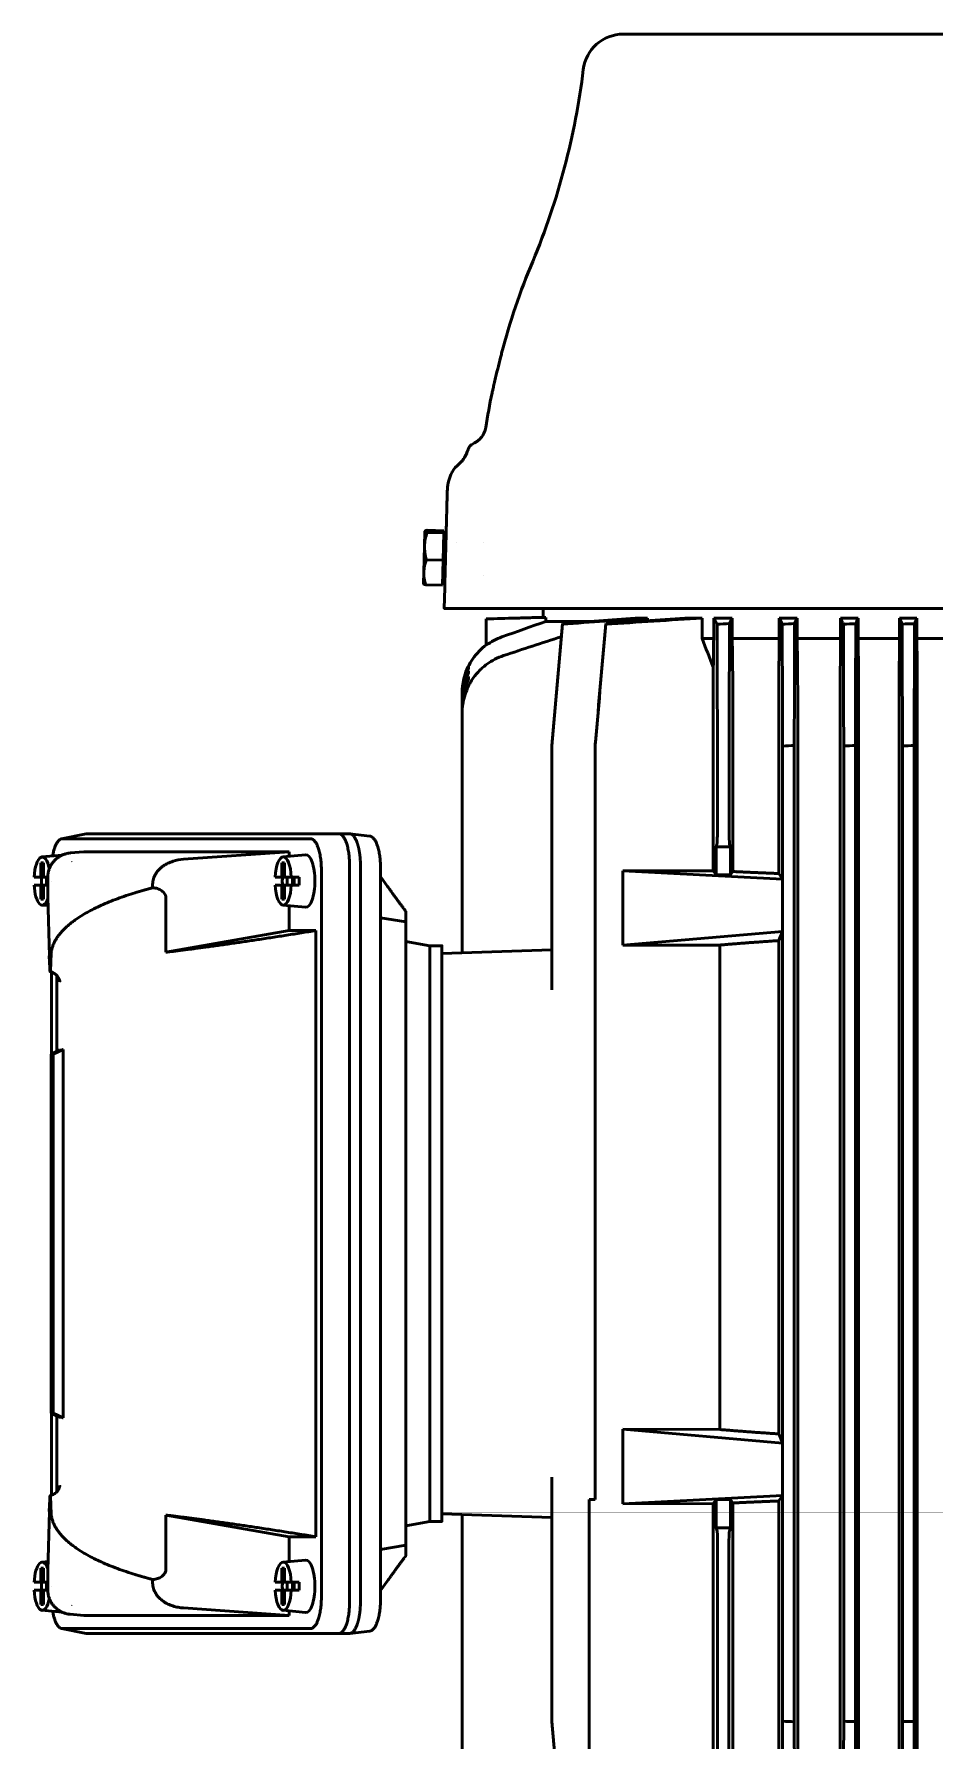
# Model space of a CAD drawing. Header units: millimetres. Extents: x 708 to 3306, y 798 to 2244.
# Drawn here: x 1727.9 to 1951.5, y 1017 to 1440.6 of the extents above; entities that cross this region are included whole.
import ezdxf

# ---------------------------------------------------------------- set-up
doc = ezdxf.new("R2010")
doc.units = ezdxf.units.MM
doc.header["$LTSCALE"] = 10
doc.layers.add('Visible (ISO)', color=7, linetype='Continuous', lineweight=50)

msp = doc.modelspace()

# ---------------------------------------------------------------- linework, layer by layer
at = {"layer": 'Visible (ISO)'}
for p, q in [((1874.17, 1440.57), (1994.17, 1440.57)), ((1841.59, 1351.57), (1841.6, 1351.57)), ((1824.82, 1313.54), (1824.91, 1317.19)), ((1824.91, 1317.2), (1824.92, 1317.22)), ((1824.91, 1317.19), (1824.91, 1317.2)), ((1825.5, 1317.44), (1829.62, 1317.33)), ((1829.6, 1316.79), (1829.62, 1317.33)), ((1824.65, 1307.06), (1824.82, 1313.54)), ((1825.48, 1316.9), (1829.6, 1316.79)), ((1829.6, 1316.79), (1829.43, 1310.04)), ((1829.59, 1316.38), (1830.19, 1316.37)), ((1832.71, 1314.5), (1832.71, 1314.5)), ((1839.58, 1314.32), (1839.58, 1314.32)), ((1825.31, 1310.15), (1829.43, 1310.04)), ((1829.43, 1310.04), (1829.26, 1303.83)), ((1824.57, 1304.21), (1824.65, 1307.06)), ((1829.29, 1304.78), (1829.89, 1304.77)), ((1839.57, 1306.32), (1839.57, 1306.32)), ((1824.57, 1304.21), (1824.58, 1304.19)), ((1825.14, 1303.94), (1829.26, 1303.83)), ((1829.71, 1298.07), (1829.85, 1303.17)), ((1836.93, 1298.07), (1832.3, 1298.07)), ((1839.45, 1298.07), (1967.79, 1298.07)), ((1854.32, 1295.84), (1854.32, 1298.07)), ((1854.32, 1295.85), (1840.17, 1295.48)), ((1840.17, 1288.91), (1840.17, 1295.47)), ((1854.92, 1295.84), (1854.32, 1295.84)), ((1854.92, 1295.84), (1854.92, 1294.83)), ((1854.92, 1294.83), (1866.18, 1294.83)), ((1880.18, 1295.66), (1877.14, 1295.66)), ((1880.18, 1295.02), (1880.18, 1295.66)), ((1893.75, 1295.66), (1889.48, 1295.66)), ((1893.75, 1290.58), (1893.75, 1295.66)), ((1896.62, 1295.66), (1896.62, 1290.58)), ((1901.23, 1295.66), (1896.62, 1295.66)), ((1901.23, 1290.58), (1901.23, 1295.66)), ((1912.9, 1295.66), (1912.9, 1290.58)), ((1917.35, 1295.66), (1912.9, 1295.66)), ((1917.35, 1290.58), (1917.35, 1295.66)), ((1928.13, 1295.66), (1928.13, 1290.58)), ((1932.49, 1295.66), (1928.13, 1295.66)), ((1932.49, 1290.58), (1932.49, 1295.66)), ((1942.76, 1295.66), (1942.76, 1290.58)), ((1947.06, 1295.66), (1942.76, 1295.66)), ((1947.06, 1290.58), (1947.06, 1295.66)), ((1896.62, 1290.58), (1893.75, 1290.58)), ((1912.9, 1290.58), (1901.23, 1290.58)), ((1928.13, 1290.58), (1917.35, 1290.58)), ((1942.76, 1290.58), (1932.49, 1290.58)), ((1957.03, 1290.58), (1947.06, 1290.58)), ((1896.53, 1283.46), (1896.53, 1232.94)), ((1834.17, 1277.02), (1834.17, 1276.93)), ((1834.17, 1276.62), (1834.17, 1276.36)), ((1834.17, 1275.74), (1834.17, 1275.31)), ((1901.36, 1278.07), (1901.36, 1232.77)), ((1912.76, 1278.07), (1912.76, 1232.28)), ((1917.47, 1278.07), (1917.47, 1007.78)), ((1928.01, 1278.07), (1928.01, 1007.78)), ((1932.6, 1278.07), (1932.6, 1007.78)), ((1942.65, 1278.07), (1942.65, 1007.78)), ((1947.17, 1278.07), (1947.17, 1007.78)), ((1834.17, 1274.37), (1834.17, 1273.79)), ((1834.17, 1272.02), (1834.17, 1212.6)), ((1856.42, 1263.92), (1856.42, 1203.38)), ((1867.18, 1263.01), (1867.18, 1076.92)), ((1897.55, 1263.01), (1897.55, 1243.75)), ((1900.45, 1263.18), (1900.45, 1243.75)), ((1913.73, 1263.92), (1913.73, 1021.92)), ((1916.62, 1264.05), (1916.62, 1021.8)), ((1928.9, 1263.93), (1928.9, 1021.91)), ((1931.8, 1264.04), (1931.8, 1021.81)), ((1943.49, 1263.95), (1943.49, 1021.89)), ((1946.39, 1264.03), (1946.39, 1021.82)), ((1734.72, 1240.89), (1740.85, 1242.12)), ((1741.04, 1242.14), (1803.54, 1242.14)), ((1803.39, 1242.14), (1741.06, 1242.14)), ((1803.54, 1242.14), (1806.21, 1242.14)), ((1811.29, 1241.55), (1806.32, 1242.13)), ((1729.86, 1236.38), (1734.88, 1236.85)), ((1734.91, 1240.91), (1796.54, 1240.9)), ((1736.88, 1237.37), (1740.25, 1237.64)), ((1740.25, 1237.64), (1791.2, 1237.64)), ((1791.2, 1237.64), (1765.03, 1235.81)), ((1789.68, 1236.38), (1795.32, 1236.91)), ((1791.2, 1237.64), (1791.2, 1236.53)), ((1897.42, 1239.58), (1897.2, 1238.92)), ((1897.2, 1238.92), (1897.2, 1231.92)), ((1900.8, 1238.92), (1897.2, 1238.92)), ((1900.8, 1238.92), (1900.58, 1239.58)), ((1900.8, 1231.92), (1900.8, 1238.92)), ((1729.58, 1234.91), (1729.58, 1231.41)), ((1730.27, 1234.91), (1729.58, 1234.91)), ((1729.58, 1234.91), (1730.27, 1234.18)), ((1730.27, 1234.91), (1730.27, 1231.41)), ((1789.41, 1234.91), (1789.41, 1231.41)), ((1790.09, 1234.91), (1789.41, 1234.91)), ((1789.41, 1234.91), (1790.09, 1234.18)), ((1790.09, 1234.91), (1790.09, 1231.41)), ((1799.23, 1052.8), (1799.23, 1233.02)), ((1806.23, 1051.57), (1806.23, 1234.26)), ((1808.93, 1051.66), (1808.93, 1234.18)), ((1813.91, 1052.24), (1813.91, 1233.6)), ((1874.08, 1232.98), (1913.68, 1230.9)), ((1874.08, 1214.46), (1874.08, 1232.98)), ((1896.53, 1232.94), (1874.08, 1232.98)), ((1897.2, 1231.92), (1896.53, 1232.94)), ((1901.36, 1232.77), (1900.8, 1231.92)), ((1727.91, 1231.41), (1729.58, 1231.41)), ((1727.91, 1229.41), (1729.58, 1229.41)), ((1729.58, 1231.41), (1730.27, 1231.41)), ((1729.58, 1229.41), (1729.58, 1225.91)), ((1729.58, 1229.41), (1730.27, 1229.41)), ((1730.27, 1231.41), (1731.3, 1231.41)), ((1730.27, 1229.41), (1731.3, 1229.41)), ((1730.27, 1229.41), (1730.27, 1225.91)), ((1730.95, 1229.41), (1730.95, 1231.41)), ((1731.3, 1231.31), (1731.3, 1226.44)), ((1732.23, 1230.41), (1732.23, 1230.41)), ((1757.33, 1229.61), (1757.33, 1228.73)), ((1757.4, 1228.73), (1757.33, 1228.73)), ((1787.73, 1231.41), (1789.41, 1231.41)), ((1787.73, 1229.41), (1789.41, 1229.41)), ((1789.41, 1231.41), (1790.09, 1231.41)), ((1789.41, 1229.41), (1789.41, 1225.91)), ((1789.41, 1229.41), (1790.09, 1229.41)), ((1790.09, 1231.41), (1791.76, 1231.41)), ((1790.09, 1229.41), (1791.76, 1229.41)), ((1790.09, 1229.41), (1790.09, 1225.91)), ((1790.77, 1229.41), (1790.77, 1231.41)), ((1792.05, 1231.41), (1792.05, 1229.41)), ((1792.48, 1229.41), (1792.48, 1231.41)), ((1815.66, 1229.07), (1813.91, 1231.51)), ((1900.8, 1231.92), (1897.2, 1231.92)), ((1913.68, 1230.9), (1912.76, 1232.28)), ((1913.68, 1230.9), (1913.68, 1217.92)), ((1729.58, 1225.91), (1730.27, 1226.64)), ((1730.27, 1225.91), (1729.58, 1225.91)), ((1729.86, 1224.44), (1731.36, 1224.3)), ((1731.3, 1226.44), (1731.69, 1211.84)), ((1760.65, 1226), (1760.65, 1212.75)), ((1789.41, 1225.91), (1790.09, 1226.64)), ((1790.09, 1225.91), (1789.41, 1225.91)), ((1789.68, 1224.44), (1795.32, 1223.92)), ((1791.2, 1224.3), (1791.2, 1218.14)), ((1813.91, 1221.32), (1820.17, 1220.26)), ((1820.17, 1222.91), (1820.11, 1223)), ((1820.17, 1220.26), (1820.17, 1222.91)), ((1820.17, 1065.59), (1820.17, 1220.26)), ((1760.65, 1212.75), (1791.2, 1218.14)), ((1791.2, 1218.14), (1797.86, 1218.14)), ((1797.86, 1067.69), (1797.86, 1218.14)), ((1874.08, 1214.46), (1913.68, 1217.92)), ((1913.68, 1217.92), (1912.76, 1215.62)), ((1912.76, 1215.62), (1912.76, 1093.22)), ((1732.09, 1211.21), (1732.11, 1211.79)), ((1732.11, 1211.79), (1732.12, 1212.09)), ((1732.22, 1213.1), (1732.22, 1213.1)), ((1820.17, 1215.42), (1826.17, 1214.36)), ((1829.17, 1214.36), (1826.17, 1214.36)), ((1829.17, 1212.42), (1856.42, 1213.37)), ((1898.14, 1214.53), (1874.08, 1214.46)), ((1898.14, 1094.31), (1898.14, 1214.53)), ((1732.22, 1187.53), (1732.22, 1207.82)), ((1733.59, 1188.17), (1733.59, 1206.91)), ((1826.17, 1201.07), (1826.17, 1084.77)), ((1829.17, 1083.42), (1829.17, 1202.43)), ((1734.11, 1188.41), (1732.12, 1187.48)), ((1732.16, 1187.48), (1732.12, 1187.48)), ((1732.12, 1187.48), (1732.12, 1098.34)), ((1734.17, 1188.41), (1732.16, 1187.48)), ((1732.16, 1103.48), (1732.16, 1187.48)), ((1734.24, 1188.41), (1732.25, 1187.48)), ((1732.25, 1187.48), (1732.25, 1154.34)), ((1732.68, 1187.48), (1732.25, 1187.48)), ((1735.15, 1188.63), (1732.68, 1187.48)), ((1732.68, 1098.34), (1732.68, 1187.48)), ((1734.11, 1188.41), (1734.17, 1188.41)), ((1734.17, 1188.41), (1734.17, 1188.38)), ((1734.24, 1188.41), (1734.62, 1188.41)), ((1735.15, 1188.63), (1735.15, 1097.2)), ((1732.29, 1182.34), (1732.63, 1182.34)), ((1732.63, 1182.19), (1732.29, 1182.34)), ((1732.29, 1173.48), (1732.29, 1182.34)), ((1732.63, 1182.34), (1732.63, 1098.34)), ((1732.63, 1173.64), (1732.29, 1173.48)), ((1732.55, 1173.48), (1732.29, 1173.48)), ((1732.63, 1173.52), (1732.55, 1173.48)), ((1732.55, 1168.34), (1732.55, 1173.48)), ((1732.29, 1168.34), (1732.55, 1168.34)), ((1732.63, 1168.19), (1732.29, 1168.34)), ((1732.29, 1159.48), (1732.29, 1168.34)), ((1732.63, 1168.31), (1732.55, 1168.34)), ((1732.63, 1159.64), (1732.29, 1159.48)), ((1732.55, 1159.48), (1732.29, 1159.48)), ((1732.63, 1159.52), (1732.55, 1159.48)), ((1732.55, 1154.34), (1732.55, 1159.48)), ((1732.25, 1154.34), (1732.55, 1154.34)), ((1732.63, 1154.16), (1732.25, 1154.34)), ((1732.63, 1154.31), (1732.55, 1154.34)), ((1732.63, 1145.66), (1732.25, 1145.48)), ((1732.25, 1145.48), (1732.25, 1126.34)), ((1732.55, 1145.48), (1732.25, 1145.48)), ((1732.63, 1145.52), (1732.55, 1145.48)), ((1732.55, 1126.34), (1732.55, 1145.48)), ((1732.29, 1140.34), (1732.37, 1140.34)), ((1732.37, 1140.31), (1732.29, 1140.34)), ((1732.29, 1126.34), (1732.29, 1140.34)), ((1732.37, 1140.34), (1732.37, 1126.34)), ((1732.5, 1140.31), (1732.42, 1140.34)), ((1732.42, 1140.34), (1732.42, 1131.48)), ((1732.5, 1140.34), (1732.42, 1140.34)), ((1732.5, 1131.48), (1732.5, 1140.34)), ((1732.5, 1131.52), (1732.42, 1131.48)), ((1732.42, 1131.48), (1732.5, 1131.48)), ((1732.63, 1126.16), (1732.25, 1126.34)), ((1732.25, 1126.34), (1732.29, 1126.34)), ((1732.63, 1126.19), (1732.29, 1126.34)), ((1732.37, 1126.34), (1732.55, 1126.34)), ((1732.63, 1126.22), (1732.37, 1126.34)), ((1732.63, 1126.31), (1732.55, 1126.34)), ((1732.63, 1117.66), (1732.25, 1117.48)), ((1732.25, 1117.48), (1732.25, 1103.48)), ((1732.55, 1117.48), (1732.25, 1117.48)), ((1732.63, 1117.52), (1732.55, 1117.48)), ((1732.55, 1098.34), (1732.55, 1117.48)), ((1732.5, 1112.25), (1732.29, 1112.35)), ((1732.29, 1112.35), (1732.29, 1103.48)), ((1732.5, 1112.35), (1732.29, 1112.35)), ((1732.5, 1103.48), (1732.5, 1112.35)), ((1732.25, 1103.52), (1732.16, 1103.48)), ((1732.25, 1103.48), (1732.16, 1103.48)), ((1732.5, 1103.58), (1732.29, 1103.48)), ((1732.29, 1103.48), (1732.5, 1103.48)), ((1732.12, 1098.34), (1732.55, 1098.34)), ((1734.11, 1097.41), (1732.12, 1098.34)), ((1732.22, 1078), (1732.22, 1098.3)), ((1734.56, 1097.41), (1732.55, 1098.34)), ((1732.63, 1098.34), (1732.68, 1098.34)), ((1734.62, 1097.41), (1732.63, 1098.34)), ((1735.15, 1097.2), (1732.68, 1098.34)), ((1733.59, 1078.91), (1733.59, 1097.66)), ((1734.56, 1097.41), (1734.11, 1097.41)), ((1734.56, 1097.44), (1734.56, 1097.41)), ((1874.08, 1094.39), (1874.08, 1075.87)), ((1874.08, 1094.39), (1913.68, 1090.92)), ((1898.14, 1094.31), (1874.08, 1094.39)), ((1913.68, 1090.92), (1912.76, 1093.22)), ((1913.68, 1090.92), (1913.68, 1077.94)), ((1856.42, 1082.46), (1856.42, 1021.93)), ((1867.18, 1076.92), (1865.68, 1076.92)), ((1865.68, 992), (1865.68, 1076.92)), ((1874.08, 1075.87), (1913.68, 1077.94)), ((1896.53, 1075.91), (1874.08, 1075.87)), ((1897.2, 1076.92), (1896.53, 1075.91)), ((1896.53, 1075.91), (1896.53, 1002.38)), ((1897.2, 1076.92), (1897.2, 1069.92)), ((1900.8, 1076.92), (1897.2, 1076.92)), ((1901.36, 1076.07), (1900.8, 1076.92)), ((1900.8, 1069.92), (1900.8, 1076.92)), ((1901.36, 1076.07), (1901.36, 1007.78)), ((1913.68, 1077.94), (1912.76, 1076.57)), ((1912.76, 1076.57), (1912.76, 1007.78)), ((1731.69, 1073.99), (1731.3, 1059.38)), ((1732.11, 1074.03), (1732.09, 1074.61)), ((1732.12, 1073.73), (1732.11, 1074.03)), ((1732.22, 1072.73), (1732.22, 1072.73)), ((1760.65, 1073.07), (1791.2, 1067.69)), ((1760.65, 1073.07), (1760.65, 1059.82)), ((1856.42, 1072.47), (1829.17, 1073.42)), ((1834.17, 1073.25), (1834.17, 1013.82)), ((1791.2, 1067.69), (1791.2, 1061.53)), ((1797.86, 1067.69), (1791.2, 1067.69)), ((1826.17, 1071.48), (1820.17, 1070.42)), ((1829.17, 1071.48), (1826.17, 1071.48)), ((1897.2, 1069.92), (1897.47, 1069.11)), ((1900.8, 1069.92), (1897.2, 1069.92)), ((1900.53, 1069.11), (1900.8, 1069.92)), ((1820.17, 1065.59), (1813.91, 1064.53)), ((1820.17, 1062.93), (1820.17, 1065.59)), ((1897.6, 992), (1897.6, 1064.93)), ((1900.4, 991.85), (1900.4, 1064.93)), ((1729.58, 1059.91), (1729.58, 1056.41)), ((1730.27, 1059.91), (1729.58, 1059.91)), ((1729.58, 1059.91), (1730.27, 1059.18)), ((1729.86, 1061.38), (1731.36, 1061.52)), ((1730.27, 1059.91), (1730.27, 1056.41)), ((1731.3, 1054.52), (1731.3, 1059.38)), ((1789.41, 1059.91), (1789.41, 1056.41)), ((1790.09, 1059.91), (1789.41, 1059.91)), ((1789.41, 1059.91), (1790.09, 1059.18)), ((1789.68, 1061.38), (1795.32, 1061.91)), ((1790.09, 1059.91), (1790.09, 1056.41)), ((1820.17, 1062.93), (1820.11, 1062.85)), ((1727.91, 1056.41), (1729.58, 1056.41)), ((1729.58, 1056.41), (1730.27, 1056.41)), ((1730.27, 1056.41), (1731.3, 1056.41)), ((1730.95, 1054.41), (1730.95, 1056.41)), ((1732.23, 1055.42), (1732.23, 1055.42)), ((1757.33, 1057.09), (1757.4, 1057.1)), ((1757.33, 1057.09), (1757.33, 1056.21)), ((1787.73, 1056.41), (1789.41, 1056.41)), ((1789.41, 1056.41), (1790.09, 1056.41)), ((1790.09, 1056.41), (1791.76, 1056.41)), ((1790.77, 1054.41), (1790.77, 1056.41)), ((1792.05, 1056.41), (1792.05, 1054.41)), ((1792.48, 1054.41), (1792.48, 1056.41)), ((1815.66, 1056.77), (1813.91, 1054.33)), ((1727.91, 1054.41), (1729.58, 1054.41)), ((1729.58, 1054.41), (1729.58, 1050.91)), ((1729.58, 1054.41), (1730.27, 1054.41)), ((1729.58, 1050.91), (1730.27, 1051.64)), ((1730.27, 1050.91), (1729.58, 1050.91)), ((1730.27, 1054.41), (1731.3, 1054.41)), ((1730.27, 1054.41), (1730.27, 1050.91)), ((1787.73, 1054.41), (1789.41, 1054.41)), ((1789.41, 1054.41), (1789.41, 1050.91)), ((1789.41, 1054.41), (1790.09, 1054.41)), ((1789.41, 1050.91), (1790.09, 1051.64)), ((1790.09, 1050.91), (1789.41, 1050.91)), ((1790.09, 1054.41), (1791.76, 1054.41)), ((1790.09, 1054.41), (1790.09, 1050.91)), ((1729.86, 1049.44), (1734.88, 1048.97)), ((1740.25, 1048.19), (1736.88, 1048.46)), ((1791.2, 1048.19), (1740.25, 1048.19)), ((1765.03, 1050.02), (1791.2, 1048.19)), ((1789.68, 1049.44), (1795.32, 1048.92)), ((1791.2, 1049.3), (1791.2, 1048.19)), ((1734.72, 1044.93), (1740.85, 1043.71)), ((1734.91, 1044.91), (1796.54, 1044.92)), ((1741.04, 1043.69), (1803.54, 1043.69)), ((1803.73, 1043.71), (1806.21, 1043.71)), ((1811.29, 1044.29), (1806.32, 1043.71))]:
    msp.add_line(p, q, dxfattribs=at)
for centre, radius, start, end in [((1874.17, 1430.57), 10, 90, 173.0815), ((1685.56, 1453.46), 180, 337.3604, 353.0815), ((2017.82, 1314.88), 180, 157.3604, 165.024), ((2017.82, 1314.88), 180, 168.2391, 171.0299)]:
    msp.add_arc(centre, radius, start, end, dxfattribs=at)
for centre, major_axis, ratio, start_param, end_param in [((1729.93, 1230.41), (0, 5.98), 0.341837, 5.242448, 7.685828), ((1795.39, 1230.41), (0, 6.5), 0.341837, 4.712389, 6.315015), ((1735.56, 1230.41), (0, 6.5), 0.34183, 5.527979, 5.528023), ((1789.75, 1230.41), (0, 5.98), 0.341837, 4.880542, 7.685828), ((1729.93, 1230.41), (0, -5.98), 0.341837, 4.880542, 7.030161), ((1731.81, 1230.41), (0, -6.15), 0.341837, 4.549063, 4.712389), ((1731.81, 1230.41), (0, -6.15), 0.341837, 4.712389, 4.875715), ((1789.75, 1230.41), (0, -5.98), 0.341837, 4.880542, 7.685828), ((1791.63, 1230.41), (0, -6.15), 0.341837, 4.549063, 4.712389), ((1791.63, 1230.41), (0, -6.15), 0.341837, 4.712389, 4.875715), ((1791.63, 1230.41), (0, 6.15), 0.341837, 4.712389, 4.875715), ((1791.63, 1230.41), (0, 6.15), 0.341837, 4.549063, 4.712389), ((1795.39, 1230.41), (0, -6.5), 0.341837, 6.251356, 7.853982), ((1731.9, 1277.91), (0, -70), 0.009157, 5.946657, 6.591595), ((1731.9, 1007.91), (0, 70), 0.009157, 5.974776, 6.619714), ((1729.93, 1055.41), (0, 5.98), 0.341837, 5.53621, 7.685828), ((1789.75, 1055.41), (0, 5.98), 0.341837, 4.880542, 7.685828), ((1795.39, 1055.41), (0, 6.5), 0.341837, 4.712389, 6.315015), ((1731.81, 1055.41), (0, -6.15), 0.341837, 4.549063, 4.712389), ((1731.81, 1055.41), (0, -6.15), 0.341837, 4.712389, 4.875715), ((1791.63, 1055.41), (0, -6.15), 0.341837, 4.549063, 4.712389), ((1791.63, 1055.41), (0, -6.15), 0.341837, 4.712389, 4.875715), ((1791.63, 1055.41), (0, 6.15), 0.341837, 4.712389, 4.875715), ((1791.63, 1055.41), (0, 6.15), 0.341837, 4.549063, 4.712389), ((1795.39, 1055.41), (0, -6.5), 0.341837, 6.251356, 7.853982), ((1729.93, 1055.41), (0, -5.98), 0.341837, 4.880542, 7.323922), ((1735.56, 1055.41), (0, 6.5), 0.341837, 3.896752, 3.896797), ((1789.75, 1055.41), (0, -5.98), 0.341837, 4.880542, 7.685828)]:
    msp.add_ellipse(centre, major_axis=major_axis, ratio=ratio, start_param=start_param, end_param=end_param, dxfattribs=at)
for points in [[(1842.48, 1355.33), (1842.93, 1357.25), (1843.41, 1359.15), (1843.92, 1361.05)], [(1843.92, 1361.05), (1843.93, 1361.28), (1843.93, 1361.35), (1843.93, 1361.4)], [(1836.49, 1338.69), (1836.84, 1338.88), (1837.19, 1339.08), (1837.53, 1339.28)], [(1837.53, 1339.28), (1837.56, 1339.3), (1837.6, 1339.32), (1837.63, 1339.34)], [(1832.9, 1333.47), (1833.16, 1333.7), (1833.41, 1333.93), (1833.67, 1334.16)], [(1835.72, 1336.32), (1835.72, 1336.32), (1835.72, 1336.32), (1835.72, 1336.32)], [(1854.92, 1295.84), (1850, 1295.72), (1845.09, 1295.59), (1840.17, 1295.47)], [(1840.17, 1295.47), (1840.17, 1295.47), (1840.17, 1295.48), (1840.17, 1295.48)], [(1854.92, 1294.83), (1851.3, 1293.55), (1847.68, 1292.27), (1844.06, 1290.99)], [(1856.42, 1264.05), (1857.3, 1274.13), (1858.18, 1284.2), (1859.06, 1294.28)], [(1859.08, 1294.15), (1858.19, 1284.07), (1857.31, 1274), (1856.42, 1263.92)], [(1877.14, 1295.66), (1871.11, 1295.21), (1865.08, 1294.75), (1859.06, 1294.28)], [(1859.06, 1294.28), (1859.07, 1294.24), (1859.07, 1294.19), (1859.08, 1294.15)], [(1859.08, 1294.15), (1866.11, 1294.67), (1873.15, 1295.17), (1880.18, 1295.66)], [(1867.26, 1264.93), (1868.11, 1274.72), (1868.97, 1284.5), (1869.83, 1294.29)], [(1869.85, 1294.13), (1868.99, 1284.35), (1868.12, 1274.57), (1867.26, 1264.79)], [(1889.48, 1295.66), (1882.93, 1295.22), (1876.38, 1294.76), (1869.83, 1294.29)], [(1869.83, 1294.29), (1869.83, 1294.24), (1869.84, 1294.18), (1869.85, 1294.13)], [(1869.85, 1294.13), (1877.82, 1294.66), (1885.78, 1295.18), (1893.75, 1295.66)], [(1896.62, 1295.66), (1896.9, 1295.18), (1897.18, 1294.66), (1897.46, 1294.13)], [(1897.46, 1294.13), (1898.49, 1294.18), (1899.52, 1294.24), (1900.54, 1294.29)], [(1897.55, 1264.79), (1897.52, 1274.57), (1897.49, 1284.35), (1897.46, 1294.13)], [(1900.54, 1294.29), (1900.51, 1284.5), (1900.48, 1274.72), (1900.45, 1264.93)], [(1900.54, 1294.29), (1900.77, 1294.76), (1901, 1295.22), (1901.23, 1295.66)], [(1912.9, 1295.66), (1913.14, 1295.17), (1913.39, 1294.67), (1913.63, 1294.15)], [(1913.63, 1294.15), (1914.66, 1294.19), (1915.69, 1294.24), (1916.71, 1294.28)], [(1913.73, 1263.92), (1913.69, 1274), (1913.66, 1284.07), (1913.63, 1294.15)], [(1916.71, 1294.28), (1916.68, 1284.2), (1916.65, 1274.13), (1916.62, 1264.05)], [(1916.71, 1294.28), (1916.92, 1294.75), (1917.14, 1295.21), (1917.35, 1295.66)], [(1928.13, 1295.66), (1928.36, 1295.17), (1928.58, 1294.67), (1928.81, 1294.17)], [(1928.81, 1294.17), (1929.84, 1294.2), (1930.86, 1294.24), (1931.89, 1294.27)], [(1928.9, 1263.93), (1928.87, 1274.01), (1928.84, 1284.09), (1928.81, 1294.17)], [(1931.89, 1294.27), (1931.86, 1284.2), (1931.83, 1274.12), (1931.8, 1264.04)], [(1931.89, 1294.27), (1932.09, 1294.74), (1932.29, 1295.2), (1932.49, 1295.66)], [(1942.76, 1295.66), (1942.97, 1295.17), (1943.19, 1294.68), (1943.4, 1294.18)], [(1943.4, 1294.18), (1944.43, 1294.21), (1945.46, 1294.24), (1946.48, 1294.26)], [(1943.49, 1263.95), (1943.46, 1274.03), (1943.43, 1284.1), (1943.4, 1294.18)], [(1946.48, 1294.26), (1946.45, 1284.19), (1946.42, 1274.11), (1946.39, 1264.03)], [(1946.48, 1294.26), (1946.67, 1294.73), (1946.87, 1295.2), (1947.06, 1295.66)], [(1840.17, 1288.91), (1841.37, 1289.8), (1842.66, 1290.49), (1844.06, 1290.99)], [(1858.78, 1291.02), (1854, 1289.49), (1849.23, 1287.93), (1844.47, 1286.37)], [(1896.53, 1283.46), (1895.6, 1285.83), (1894.67, 1288.2), (1893.75, 1290.58)], [(1896.62, 1290.58), (1896.59, 1288.2), (1896.56, 1285.83), (1896.53, 1283.46)], [(1901.35, 1280.65), (1901.31, 1283.96), (1901.27, 1287.27), (1901.23, 1290.58)], [(1912.9, 1290.58), (1912.86, 1287.27), (1912.82, 1283.96), (1912.78, 1280.65)], [(1917.45, 1280.65), (1917.42, 1283.96), (1917.38, 1287.27), (1917.35, 1290.58)], [(1928.13, 1290.58), (1928.09, 1287.27), (1928.06, 1283.96), (1928.02, 1280.65)], [(1932.59, 1280.65), (1932.56, 1283.96), (1932.52, 1287.27), (1932.49, 1290.58)], [(1942.76, 1290.58), (1942.73, 1287.27), (1942.69, 1283.96), (1942.66, 1280.65)], [(1947.16, 1280.65), (1947.13, 1283.96), (1947.09, 1287.27), (1947.06, 1290.58)], [(1835.77, 1283.68), (1835.77, 1283.72), (1835.77, 1283.74), (1835.77, 1283.76)], [(1835.77, 1283.11), (1835.77, 1283.21), (1835.77, 1283.29), (1835.77, 1283.37)], [(1835.77, 1282.08), (1835.77, 1282.23), (1835.77, 1282.37), (1835.77, 1282.5)], [(1835.77, 1280.58), (1835.77, 1280.78), (1835.77, 1280.97), (1835.77, 1281.16)], [(1901.36, 1278.07), (1901.36, 1278.96), (1901.36, 1279.82), (1901.35, 1280.65)], [(1912.78, 1280.65), (1912.77, 1279.82), (1912.76, 1278.95), (1912.76, 1278.07)], [(1917.47, 1278.07), (1917.47, 1278.95), (1917.46, 1279.81), (1917.45, 1280.65)], [(1928.02, 1280.65), (1928.01, 1279.81), (1928.01, 1278.95), (1928.01, 1278.07)], [(1932.6, 1278.07), (1932.6, 1278.95), (1932.6, 1279.81), (1932.59, 1280.65)], [(1942.66, 1280.65), (1942.65, 1279.81), (1942.65, 1278.95), (1942.65, 1278.07)], [(1947.17, 1278.07), (1947.17, 1278.95), (1947.17, 1279.81), (1947.16, 1280.65)], [(1834.17, 1277.02), (1834.17, 1277.04), (1834.17, 1277.05), (1834.17, 1277.05)], [(1834.17, 1276.62), (1834.17, 1276.76), (1834.17, 1276.86), (1834.17, 1276.93)], [(1834.17, 1275.74), (1834.17, 1275.98), (1834.17, 1276.19), (1834.17, 1276.36)], [(1834.17, 1274.37), (1834.17, 1274.72), (1834.17, 1275.03), (1834.17, 1275.31)], [(1834.17, 1272.02), (1834.17, 1272.67), (1834.17, 1273.26), (1834.17, 1273.79)], [(1856.42, 1263.92), (1856.42, 1263.96), (1856.42, 1264.01), (1856.42, 1264.05)], [(1867.18, 1263.18), (1867.18, 1263.76), (1867.21, 1264.35), (1867.26, 1264.93)], [(1867.26, 1264.79), (1867.21, 1264.2), (1867.18, 1263.61), (1867.18, 1263.01)], [(1897.55, 1263.01), (1897.55, 1263.61), (1897.55, 1264.2), (1897.55, 1264.79)], [(1900.45, 1264.93), (1900.45, 1264.35), (1900.45, 1263.76), (1900.45, 1263.18)], [(1916.62, 1264.05), (1915.66, 1264.01), (1914.69, 1263.96), (1913.73, 1263.92)], [(1931.8, 1264.04), (1930.83, 1264.01), (1929.87, 1263.97), (1928.9, 1263.93)], [(1946.39, 1264.03), (1945.42, 1264), (1944.46, 1263.98), (1943.49, 1263.95)], [(1856.42, 1021.79), (1856.42, 1021.84), (1856.42, 1021.88), (1856.42, 1021.93)], [(1856.42, 1021.93), (1857.31, 1011.85), (1858.19, 1001.77), (1859.08, 991.7)], [(1859.06, 991.56), (1858.18, 1001.64), (1857.3, 1011.72), (1856.42, 1021.79)], [(1913.63, 991.7), (1913.66, 1001.77), (1913.69, 1011.85), (1913.73, 1021.92)], [(1913.73, 1021.92), (1914.69, 1021.88), (1915.66, 1021.84), (1916.62, 1021.8)], [(1916.62, 1021.8), (1916.65, 1011.72), (1916.68, 1001.64), (1916.71, 991.56)], [(1928.81, 991.68), (1928.84, 1001.75), (1928.87, 1011.83), (1928.9, 1021.91)], [(1928.9, 1021.91), (1929.87, 1021.87), (1930.83, 1021.84), (1931.8, 1021.81)], [(1931.8, 1021.81), (1931.83, 1011.73), (1931.86, 1001.65), (1931.89, 991.57)], [(1943.4, 991.66), (1943.43, 1001.74), (1943.46, 1011.82), (1943.49, 1021.89)], [(1943.49, 1021.89), (1944.46, 1021.87), (1945.42, 1021.84), (1946.39, 1021.82)], [(1946.39, 1021.82), (1946.42, 1011.73), (1946.45, 1001.66), (1946.48, 991.58)]]:
    msp.add_open_spline(points, degree=3, dxfattribs=at)
for points, knots in [([(1842.48, 1355.33), (1842.42, 1355.08), (1842.37, 1354.83), (1842.25, 1354.35), (1842.2, 1354.11), (1842.09, 1353.65), (1842.04, 1353.44), (1841.94, 1353.03), (1841.9, 1352.84), (1841.82, 1352.49), (1841.78, 1352.34), (1841.72, 1352.07), (1841.69, 1351.95), (1841.64, 1351.76), (1841.63, 1351.69), (1841.6, 1351.6), (1841.6, 1351.57), (1841.6, 1351.57)], [0, 0, 0, 0, 0.000775437, 0.000775437, 0.001550874, 0.001550874, 0.002326311, 0.002326311, 0.003101748, 0.003101748, 0.003877186, 0.003877186, 0.004652623, 0.004652623, 0.00542806, 0.00542806, 0.006203497, 0.006203497, 0.006203497, 0.006203497]), ([(1837.48, 1339.26), (1837.72, 1339.39), (1837.95, 1339.56), (1838.38, 1339.9), (1838.58, 1340.09), (1839.14, 1340.72), (1839.45, 1341.21), (1839.83, 1342.12), (1839.95, 1342.53), (1840.02, 1342.95)], [0, 0, 0, 0, 0.0837718, 0.0837718, 0.1654375, 0.1654375, 0.3359464, 0.3359464, 0.4618416, 0.4618416, 0.4618416, 0.4618416]), ([(1835.5, 1337.12), (1835.55, 1337.24), (1835.59, 1337.37), (1835.68, 1337.59), (1835.72, 1337.69), (1835.79, 1337.84), (1835.82, 1337.9), (1835.87, 1338), (1835.89, 1338.04), (1835.93, 1338.11), (1835.94, 1338.12), (1835.96, 1338.17), (1835.99, 1338.21), (1836.04, 1338.28), (1836.06, 1338.31), (1836.13, 1338.4), (1836.19, 1338.46), (1836.32, 1338.57), (1836.4, 1338.63), (1836.49, 1338.69)], [0.0000018, 0.0000018, 0.0000018, 0.0000018, 0.0435895, 0.0435895, 0.0834291, 0.0834291, 0.1133516, 0.1133516, 0.1409448, 0.1409448, 0.1488635, 0.1488635, 0.1630628, 0.1630628, 0.1750751, 0.1750751, 0.1983402, 0.1983402, 0.2288354, 0.2288354, 0.2288354, 0.2288354]), ([(1833.67, 1334.16), (1833.81, 1334.29), (1833.93, 1334.42), (1834.24, 1334.77), (1834.4, 1335), (1834.82, 1335.62), (1835.04, 1336.04), (1835.33, 1336.67), (1835.43, 1336.9), (1835.5, 1337.12)], [0, 0, 0, 0, 0.0555188, 0.0555188, 0.1395947, 0.1395947, 0.2866705, 0.2866705, 0.3682273, 0.3682273, 0.3682273, 0.3682273]), ([(1833.67, 1334.16), (1833.8, 1334.28), (1833.93, 1334.41), (1834.22, 1334.76), (1834.39, 1334.98), (1834.8, 1335.6), (1835.03, 1336), (1835.32, 1336.64), (1835.42, 1336.88), (1835.5, 1337.12)], [0, 0, 0, 0, 0.0537932, 0.0537932, 0.1371505, 0.1371505, 0.2821655, 0.2821655, 0.3682374, 0.3682374, 0.3682374, 0.3682374]), ([(1830.47, 1327.08), (1830.51, 1328.53), (1830.78, 1330.01), (1831.75, 1332.12), (1832.26, 1332.88), (1832.9, 1333.47)], [0, 0, 0, 0, 0.4351243, 0.4351243, 0.6978152, 0.6978152, 0.6978152, 0.6978152]), ([(1825.5, 1317.44), (1825.32, 1317.4), (1825.17, 1317.36), (1824.97, 1317.28), (1824.91, 1317.23), (1824.91, 1317.19)], [0.000000238, 0.000000238, 0.000000238, 0.000000238, 0.001898836, 0.001898836, 0.003797434, 0.003797434, 0.003797434, 0.003797434]), ([(1824.91, 1317.19), (1824.91, 1317.16), (1824.92, 1317.14), (1824.98, 1317.09), (1825.01, 1317.07), (1825.16, 1317), (1825.31, 1316.95), (1825.48, 1316.9)], [0.003797434, 0.003797434, 0.003797434, 0.003797434, 0.004743184, 0.004743184, 0.005688934, 0.005688934, 0.007580434, 0.007580434, 0.007580434, 0.007580434]), ([(1825.31, 1310.15), (1825.15, 1310.7), (1825.01, 1311.26), (1824.84, 1312.39), (1824.8, 1312.97), (1824.82, 1313.54)], [0.002750883, 0.002750883, 0.002750883, 0.002750883, 0.004645392, 0.004645392, 0.006539901, 0.006539901, 0.006539901, 0.006539901]), ([(1824.82, 1313.54), (1824.83, 1314.11), (1824.9, 1314.68), (1825.13, 1315.8), (1825.29, 1316.36), (1825.48, 1316.9)], [0.006539901, 0.006539901, 0.006539901, 0.006539901, 0.008433286, 0.008433286, 0.01032667, 0.01032667, 0.01032667, 0.01032667]), ([(1824.65, 1307.06), (1824.65, 1307.32), (1824.67, 1307.59), (1824.74, 1308.11), (1824.79, 1308.37), (1824.96, 1309.14), (1825.12, 1309.65), (1825.31, 1310.15)], [0.003797434, 0.003797434, 0.003797434, 0.003797434, 0.004743184, 0.004743184, 0.005688934, 0.005688934, 0.007580434, 0.007580434, 0.007580434, 0.007580434]), ([(1825.14, 1303.94), (1824.98, 1304.45), (1824.85, 1304.97), (1824.67, 1306.01), (1824.63, 1306.53), (1824.65, 1307.06)], [0.000000238, 0.000000238, 0.000000238, 0.000000238, 0.001898836, 0.001898836, 0.003797434, 0.003797434, 0.003797434, 0.003797434]), ([(1824.58, 1304.19), (1824.59, 1304.18), (1824.6, 1304.17), (1824.64, 1304.13), (1824.67, 1304.11), (1824.82, 1304.04), (1824.97, 1303.99), (1825.14, 1303.94)], [0.004263086, 0.004263086, 0.004263086, 0.004263086, 0.004743184, 0.004743184, 0.005688934, 0.005688934, 0.007580434, 0.007580434, 0.007580434, 0.007580434]), ([(1836.93, 1298.07), (1837.26, 1298.07), (1837.57, 1298.07), (1838.13, 1298.07), (1838.38, 1298.07), (1838.81, 1298.07), (1839, 1298.07), (1839.28, 1298.07), (1839.39, 1298.07), (1839.45, 1298.07)], [0, 0, 0, 0, 0.001148241, 0.001148241, 0.002296482, 0.002296482, 0.003444722, 0.003444722, 0.004592963, 0.004592963, 0.004592963, 0.004592963]), ([(1834.17, 1277.05), (1834.17, 1277.75), (1834.22, 1278.45), (1834.42, 1279.82), (1834.56, 1280.49), (1835.19, 1282.72), (1835.9, 1284.23), (1837.74, 1286.89), (1838.88, 1288.08), (1840.17, 1289.05)], [0, 0, 0, 0, 0.209779, 0.209779, 0.415528, 0.415528, 0.903123, 0.903123, 1.386277, 1.386277, 1.386277, 1.386277]), ([(1844.47, 1286.37), (1843.72, 1286.12), (1842.99, 1285.81), (1841.6, 1285.1), (1840.94, 1284.68), (1839.98, 1283.98), (1839.67, 1283.73), (1839.08, 1283.22), (1838.79, 1282.95), (1837.97, 1282.11), (1837.46, 1281.52), (1836.78, 1280.56), (1836.56, 1280.22), (1836.15, 1279.55), (1835.96, 1279.2), (1835.43, 1278.15), (1835.14, 1277.43), (1834.78, 1276.31), (1834.67, 1275.92), (1834.49, 1275.15), (1834.42, 1274.77), (1834.23, 1273.6), (1834.17, 1272.82), (1834.17, 1272.02)], [0, 0, 0, 0, 0.0023456, 0.0023456, 0.0046912, 0.0046912, 0.005864, 0.005864, 0.0070368, 0.0070368, 0.0093824, 0.0093824, 0.0105552, 0.0105552, 0.011728, 0.011728, 0.0140736, 0.0140736, 0.0152464, 0.0152464, 0.0164192, 0.0164192, 0.0187648, 0.0187648, 0.0187648, 0.0187648]), ([(1835.77, 1283.76), (1835.25, 1282.71), (1834.85, 1281.63), (1834.45, 1279.93), (1834.34, 1279.36), (1834.21, 1278.19), (1834.17, 1277.61), (1834.17, 1277.02)], [0, 0, 0, 0, 0.003471492, 0.003471492, 0.005207237, 0.005207237, 0.006942983, 0.006942983, 0.006942983, 0.006942983]), ([(1834.17, 1276.93), (1834.17, 1278.11), (1834.31, 1279.26), (1834.71, 1280.95), (1834.88, 1281.51), (1835.28, 1282.61), (1835.51, 1283.15), (1835.77, 1283.68)], [0, 0, 0, 0, 0.003472192, 0.003472192, 0.005208288, 0.005208288, 0.006944385, 0.006944385, 0.006944385, 0.006944385]), ([(1835.77, 1283.37), (1835.25, 1282.32), (1834.85, 1281.23), (1834.45, 1279.54), (1834.34, 1278.96), (1834.21, 1277.79), (1834.17, 1277.21), (1834.17, 1276.62)], [0, 0, 0, 0, 0.003474651, 0.003474651, 0.005211976, 0.005211976, 0.006949302, 0.006949302, 0.006949302, 0.006949302]), ([(1834.17, 1276.36), (1834.17, 1277.54), (1834.31, 1278.69), (1834.71, 1280.38), (1834.88, 1280.95), (1835.28, 1282.05), (1835.51, 1282.59), (1835.77, 1283.11)], [0, 0, 0, 0, 0.003476677, 0.003476677, 0.005215016, 0.005215016, 0.006953355, 0.006953355, 0.006953355, 0.006953355]), ([(1835.77, 1282.5), (1835.24, 1281.45), (1834.85, 1280.36), (1834.45, 1278.66), (1834.34, 1278.08), (1834.21, 1276.91), (1834.17, 1276.33), (1834.17, 1275.74)], [0, 0, 0, 0, 0.003481374, 0.003481374, 0.00522206, 0.00522206, 0.006962747, 0.006962747, 0.006962747, 0.006962747]), ([(1834.17, 1275.31), (1834.17, 1276.49), (1834.31, 1277.65), (1834.71, 1279.34), (1834.88, 1279.91), (1835.28, 1281.01), (1835.51, 1281.55), (1835.77, 1282.08)], [0, 0, 0, 0, 0.003484531, 0.003484531, 0.005226797, 0.005226797, 0.006969062, 0.006969062, 0.006969062, 0.006969062]), ([(1835.77, 1281.16), (1835.24, 1280.1), (1834.85, 1279), (1834.45, 1277.3), (1834.34, 1276.72), (1834.21, 1275.55), (1834.17, 1274.96), (1834.17, 1274.37)], [0, 0, 0, 0, 0.003491132, 0.003491132, 0.005236698, 0.005236698, 0.006982264, 0.006982264, 0.006982264, 0.006982264]), ([(1834.17, 1273.79), (1834.17, 1274.97), (1834.31, 1276.13), (1834.71, 1277.83), (1834.88, 1278.4), (1835.28, 1279.51), (1835.51, 1280.05), (1835.77, 1280.58)], [0, 0, 0, 0, 0.003495142, 0.003495142, 0.005242714, 0.005242714, 0.006990285, 0.006990285, 0.006990285, 0.006990285]), ([(1867.18, 1263.01), (1867.18, 1263.02), (1867.18, 1263.02), (1867.18, 1263.02), (1867.18, 1263.05), (1867.18, 1263.07), (1867.18, 1263.1), (1867.18, 1263.12), (1867.18, 1263.15), (1867.18, 1263.18)], [0, 0, 0, 0, 0.000187496, 0.000187496, 0.000187496, 0.001500491, 0.001500491, 0.001500491, 0.002901682, 0.002901682, 0.002901682, 0.002901682]), ([(1765.03, 1235.81), (1764.13, 1235.74), (1763.25, 1235.59), (1761.98, 1235.18), (1761.55, 1235.02), (1760.74, 1234.63), (1760.35, 1234.4), (1759.79, 1234.02), (1759.61, 1233.88), (1759.27, 1233.59), (1759.1, 1233.44), (1758.62, 1232.95), (1758.34, 1232.6), (1757.98, 1232.02), (1757.87, 1231.82), (1757.68, 1231.4), (1757.6, 1231.19), (1757.47, 1230.75), (1757.42, 1230.53), (1757.35, 1230.07), (1757.33, 1229.84), (1757.33, 1229.61)], [0, 0, 0, 0, 0.00270787, 0.00270787, 0.0040618, 0.0040618, 0.00541574, 0.00541574, 0.0060927, 0.0060927, 0.00676967, 0.00676967, 0.00812361, 0.00812361, 0.00880057, 0.00880057, 0.00947754, 0.00947754, 0.01015451, 0.01015451, 0.01083147, 0.01083147, 0.01083147, 0.01083147]), ([(1757.4, 1228.73), (1757.79, 1228.71), (1758.17, 1228.64), (1758.73, 1228.47), (1758.91, 1228.4), (1759.26, 1228.22), (1759.43, 1228.12), (1759.74, 1227.9), (1759.89, 1227.76), (1760.15, 1227.47), (1760.27, 1227.32), (1760.46, 1226.97), (1760.53, 1226.78), (1760.63, 1226.4), (1760.65, 1226.2), (1760.65, 1226)], [0, 0, 0, 0, 0.001170948, 0.001170948, 0.001756422, 0.001756422, 0.002341897, 0.002341897, 0.002927371, 0.002927371, 0.003512845, 0.003512845, 0.004098319, 0.004098319, 0.004683793, 0.004683793, 0.004683793, 0.004683793]), ([(1791.76, 1231.41), (1792.08, 1231.41), (1792.39, 1231.41), (1792.71, 1231.41), (1793.04, 1231.41), (1793.37, 1231.41), (1793.7, 1231.41)], [0.010170828, 0.010170828, 0.010170828, 0.010170828, 0.011148918, 0.011148918, 0.011148918, 0.012178681, 0.012178681, 0.012178681, 0.012178681]), ([(1791.76, 1229.41), (1792.08, 1229.41), (1792.39, 1229.41), (1792.71, 1229.41), (1793.04, 1229.41), (1793.37, 1229.41), (1793.7, 1229.41)], [0.010170828, 0.010170828, 0.010170828, 0.010170828, 0.011148918, 0.011148918, 0.011148918, 0.012178681, 0.012178681, 0.012178681, 0.012178681]), ([(1731.9, 1207.91), (1732.23, 1207.84), (1732.53, 1207.71), (1733.07, 1207.41), (1733.28, 1207.23), (1733.65, 1206.87), (1733.77, 1206.69), (1733.98, 1206.38), (1734.04, 1206.25), (1734.15, 1206.01), (1734.18, 1205.92), (1734.25, 1205.72), (1734.27, 1205.64), (1734.31, 1205.46), (1734.32, 1205.41), (1734.32, 1205.39), (1734.32, 1205.38), (1734.32, 1205.38)], [0.00205292, 0.00205292, 0.00205292, 0.00205292, 0.00518957, 0.00518957, 0.00903313, 0.00903313, 0.01401162, 0.01401162, 0.0198403, 0.0198403, 0.02710534, 0.02710534, 0.0385697, 0.0385697, 0.06327824, 0.06327824, 0.07322335, 0.07322335, 0.07322335, 0.07322335]), ([(1734.32, 1080.44), (1734.32, 1080.44), (1734.32, 1080.44), (1734.32, 1080.43), (1734.33, 1080.4), (1734.26, 1080.13), (1734.23, 1080.05), (1734.17, 1079.86), (1734.14, 1079.79), (1734.04, 1079.57), (1733.96, 1079.41), (1733.67, 1078.99), (1733.49, 1078.76), (1732.91, 1078.32), (1732.56, 1078.1), (1732.04, 1077.95), (1731.97, 1077.93), (1731.9, 1077.91)], [3.06836931, 3.06836931, 3.06836931, 3.06836931, 3.0726446, 3.0726446, 3.10609216, 3.10609216, 3.11625681, 3.11625681, 3.12133657, 3.12133657, 3.12876253, 3.12876253, 3.13442217, 3.13442217, 3.13887632, 3.13887632, 3.13953973, 3.13953973, 3.13953973, 3.13953973]), ([(1760.65, 1059.82), (1760.65, 1059.62), (1760.63, 1059.43), (1760.53, 1059.04), (1760.46, 1058.86), (1760.27, 1058.51), (1760.16, 1058.35), (1759.89, 1058.06), (1759.75, 1057.93), (1759.27, 1057.59), (1758.92, 1057.42), (1758.18, 1057.18), (1757.79, 1057.12), (1757.4, 1057.1)], [0, 0, 0, 0, 0.000588522, 0.000588522, 0.001177045, 0.001177045, 0.001765567, 0.001765567, 0.00235409, 0.00235409, 0.003531135, 0.003531135, 0.00470818, 0.00470818, 0.00470818, 0.00470818]), ([(1757.33, 1056.21), (1757.33, 1055.75), (1757.4, 1055.3), (1757.6, 1054.65), (1757.68, 1054.43), (1757.87, 1054.01), (1757.97, 1053.81), (1758.33, 1053.23), (1758.62, 1052.87), (1759.25, 1052.23), (1759.6, 1051.94), (1760.15, 1051.56), (1760.35, 1051.43), (1760.73, 1051.21), (1760.93, 1051.1), (1761.54, 1050.81), (1761.95, 1050.65), (1762.81, 1050.38), (1763.25, 1050.27), (1764.13, 1050.1), (1764.58, 1050.05), (1765.03, 1050.02)], [0, 0, 0, 0, 0.00136146, 0.00136146, 0.00204219, 0.00204219, 0.00272291, 0.00272291, 0.00408437, 0.00408437, 0.00544583, 0.00544583, 0.00612656, 0.00612656, 0.00680729, 0.00680729, 0.00816874, 0.00816874, 0.0095302, 0.0095302, 0.01089166, 0.01089166, 0.01089166, 0.01089166]), ([(1791.76, 1056.41), (1792.08, 1056.41), (1792.39, 1056.41), (1792.71, 1056.41), (1793.04, 1056.41), (1793.37, 1056.41), (1793.7, 1056.41)], [0.010170828, 0.010170828, 0.010170828, 0.010170828, 0.011148918, 0.011148918, 0.011148918, 0.012178681, 0.012178681, 0.012178681, 0.012178681]), ([(1791.76, 1054.41), (1792.08, 1054.41), (1792.39, 1054.41), (1792.71, 1054.41), (1793.04, 1054.41), (1793.37, 1054.41), (1793.7, 1054.41)], [0.010170828, 0.010170828, 0.010170828, 0.010170828, 0.011148918, 0.011148918, 0.011148918, 0.012178681, 0.012178681, 0.012178681, 0.012178681])]:
    msp.add_open_spline(points, degree=3, knots=knots, dxfattribs=at)
for points, weights in [([(1829.85, 1303.17), (1830.07, 1311.6), (1830.28, 1319.69), (1830.47, 1327.08)], [1, 0.985429955056, 0.985429955056, 1]), ([(1832.3, 1298.07), (1830.66, 1298.07), (1829.71, 1298.07), (1829.71, 1298.07)], [1, 0.911106513075, 0.911106513075, 1]), ([(1740.85, 1242.12), (1740.91, 1242.13), (1740.97, 1242.14), (1741.04, 1242.14)], [0.97400037645, 0.982226225069, 0.990892766253, 1]), ([(1803.54, 1242.14), (1805.13, 1242.14), (1806.23, 1238.9), (1806.23, 1234.26)], [1, 0.811792362023, 0.811792362023, 1]), ([(1808.14, 1239.81), (1807.62, 1241.32), (1806.95, 1242.14), (1806.21, 1242.14)], [1, 0.949947616046, 0.949947616046, 1]), ([(1811.29, 1241.55), (1812.84, 1241.37), (1813.91, 1238.11), (1813.91, 1233.6)], [0.984252151626, 0.807457552041, 0.812706834832, 1]), ([(1897.42, 1239.58), (1897.5, 1239.81), (1897.55, 1241.49), (1897.55, 1243.75)], [1, 0.828763216985, 0.828763216985, 1]), ([(1900.45, 1243.75), (1900.45, 1241.49), (1900.5, 1239.81), (1900.58, 1239.58)], [1, 0.828763216985, 0.828763216985, 1]), ([(1731.3, 1231.31), (1731.3, 1234.64), (1733.57, 1237.11), (1736.88, 1237.37)], [1, 0.819993125959, 0.819993125959, 1]), ([(1734.91, 1240.91), (1733.89, 1240.91), (1732.99, 1239.4), (1732.51, 1236.63)], [1, 0.869931550775, 0.829752128721, 0.879461733836]), ([(1799.23, 1233.02), (1799.23, 1237.67), (1798.13, 1240.9), (1796.54, 1240.9)], [1, 0.811792362023, 0.811792362023, 1]), ([(1808.93, 1234.18), (1808.93, 1236.33), (1808.66, 1238.3), (1808.14, 1239.81)], [1, 0.949947616046, 0.949947616046, 1]), ([(1912.76, 1232.28), (1908.8, 1232.43), (1904.99, 1232.6), (1901.36, 1232.77)], [1, 0.999028900966, 0.999028900966, 1]), ([(1753.02, 1227.51), (1754.4, 1227.94), (1755.84, 1228.34), (1757.33, 1228.73)], [1, 0.99939893177, 0.99939893177, 1]), ([(1820.11, 1223), (1819.2, 1224.18), (1817.63, 1226.32), (1815.66, 1229.07)], [1, 0.945143541556, 0.945143541556, 1]), ([(1732.12, 1212.09), (1732.29, 1217.98), (1739.64, 1223.41), (1753.02, 1227.51)], [1, 0.947403746656, 0.947403746656, 1]), ([(1760.65, 1212.75), (1771.51, 1214.06), (1784.31, 1215.91), (1797.86, 1218.14)], [1, 0.96864839901, 0.96864839901, 1]), ([(1912.76, 1215.62), (1907.6, 1215.29), (1902.71, 1214.92), (1898.14, 1214.53)], [1, 0.998356005509, 0.998356005509, 1]), ([(1826.17, 1214.36), (1826.17, 1214.36), (1826.17, 1213.01), (1826.17, 1210.49)], [1, 0.951159008681, 0.951159008681, 1]), ([(1829.17, 1214.36), (1829.17, 1214.36), (1829.17, 1213.71), (1829.17, 1212.42)], [1, 0.965940609969, 0.95563262256, 0.969076037773]), ([(1829.17, 1202.43), (1829.17, 1208.28), (1829.17, 1212.42), (1829.17, 1212.42)], [1, 0.805024846194, 0.805024846194, 1]), ([(1826.17, 1210.49), (1826.17, 1207.98), (1826.17, 1204.68), (1826.17, 1201.07)], [1, 0.951159008681, 0.951159008681, 1]), ([(1734.62, 1188.41), (1734.64, 1188.41), (1734.82, 1188.48), (1735.15, 1188.63)], [1, 0.998821045322, 0.998821045322, 1]), ([(1735.15, 1097.2), (1734.84, 1097.33), (1734.66, 1097.4), (1734.62, 1097.41)], [1, 0.998968292981, 0.998968292981, 1]), ([(1912.76, 1093.22), (1907.6, 1093.55), (1902.71, 1093.92), (1898.14, 1094.31)], [1, 0.998356005509, 0.998356005509, 1]), ([(1826.17, 1084.77), (1826.17, 1081.17), (1826.17, 1077.86), (1826.17, 1075.35)], [1, 0.951159008681, 0.951159008681, 1]), ([(1829.17, 1073.42), (1829.17, 1073.42), (1829.17, 1077.56), (1829.17, 1083.42)], [1, 0.805024846194, 0.805024846194, 1]), ([(1912.76, 1076.57), (1908.8, 1076.41), (1904.99, 1076.25), (1901.36, 1076.07)], [1, 0.999028900966, 0.999028900966, 1]), ([(1753.02, 1058.31), (1739.64, 1062.42), (1732.29, 1067.84), (1732.12, 1073.73)], [1, 0.947403746649, 0.947403746649, 1]), ([(1797.86, 1067.69), (1784.31, 1069.91), (1771.51, 1071.76), (1760.65, 1073.07)], [1, 0.96864839901, 0.96864839901, 1]), ([(1826.17, 1075.35), (1826.17, 1072.84), (1826.17, 1071.48), (1826.17, 1071.48)], [1, 0.951159008681, 0.951159008681, 1]), ([(1829.17, 1073.42), (1829.17, 1072.14), (1829.17, 1071.48), (1829.17, 1071.48)], [0.969076037773, 0.95563262256, 0.965940609969, 1]), ([(1897.6, 1064.93), (1897.6, 1067.19), (1897.55, 1068.87), (1897.47, 1069.11)], [1, 0.828763216985, 0.828763216985, 1]), ([(1900.53, 1069.11), (1900.45, 1068.87), (1900.4, 1067.19), (1900.4, 1064.93)], [1, 0.828763216985, 0.828763216985, 1]), ([(1820.11, 1062.85), (1819.2, 1061.67), (1817.63, 1059.53), (1815.66, 1056.77)], [1, 0.945143541556, 0.945143541556, 1]), ([(1757.33, 1057.09), (1755.84, 1057.48), (1754.4, 1057.89), (1753.02, 1058.31)], [1, 0.99939893177, 0.99939893177, 1]), ([(1736.88, 1048.46), (1733.57, 1048.72), (1731.3, 1051.18), (1731.3, 1054.52)], [1, 0.819993125959, 0.819993125959, 1]), ([(1796.54, 1044.92), (1798.13, 1044.92), (1799.23, 1048.16), (1799.23, 1052.8)], [1, 0.811792362023, 0.811792362023, 1]), ([(1806.23, 1051.57), (1806.23, 1046.92), (1805.13, 1043.69), (1803.54, 1043.69)], [1, 0.811792362023, 0.811792362023, 1]), ([(1808.14, 1046.03), (1808.66, 1047.54), (1808.93, 1049.52), (1808.93, 1051.66)], [1, 0.949947616046, 0.949947616046, 1]), ([(1813.91, 1052.24), (1813.91, 1047.73), (1812.84, 1044.47), (1811.29, 1044.29)], [1, 0.812706834832, 0.807457552041, 0.984252151626]), ([(1732.51, 1049.19), (1732.99, 1046.43), (1733.89, 1044.91), (1734.91, 1044.91)], [0.879461733836, 0.829752128721, 0.869931550775, 1]), ([(1741.04, 1043.69), (1740.97, 1043.69), (1740.91, 1043.69), (1740.85, 1043.71)], [1, 0.990892766253, 0.982226225069, 0.97400037645]), ([(1806.21, 1043.71), (1806.95, 1043.71), (1807.62, 1044.52), (1808.14, 1046.03)], [1, 0.949947616046, 0.949947616046, 1])]:
    msp.add_rational_spline(points, weights, degree=3, dxfattribs=at)

doc.saveas('drawing.dxf')
